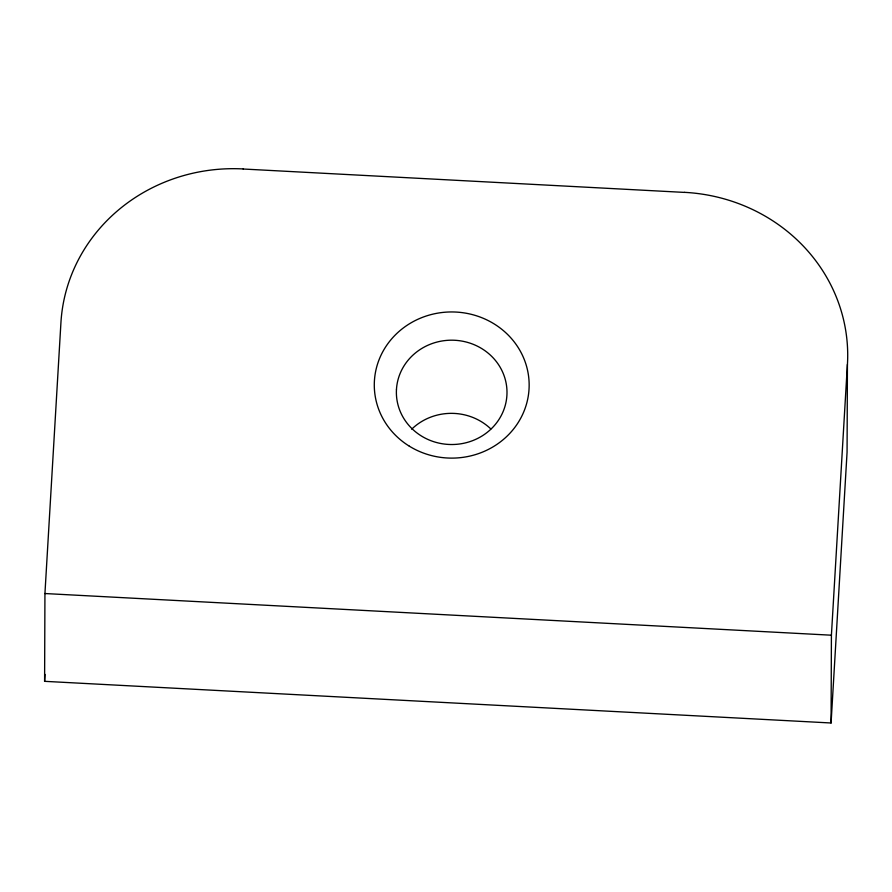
<?xml version="1.0" encoding="UTF-8"?>
<svg xmlns="http://www.w3.org/2000/svg" width="892" height="892" viewBox="0 0 892 892"><rect width="100%" height="100%" fill="white"/><g stroke="black" fill="none" stroke-linecap="round" stroke-linejoin="round"><path stroke-width="1.34" d="M684.409 192.338A172.78 163.102 0.2 0 1 847.433 364.46L847.066 452.255L831.076 722.988L44.6 681.332L44.934 593.537L60.924 322.759A172.769 163.091 0.2 0 1 243.148 168.945M831.076 722.988L831.411 635.204L847.4 364.46M44.6 681.332L45.013 674.385M243.148 169.012L684.398 192.404M44.934 593.537L831.411 635.204M411.703 429.175A55.315 52.171 0.1 0 1 454.474 413.431A55.315 52.171 0.4 0 1 490.823 428.94M409.328 446.178A77.437 73.088 0.2 0 0 529.034 389.135A77.437 73.088 0.2 0 0 416.787 319.793A77.437 73.088 0.2 0 0 409.328 446.178M396.461 389.447A55.315 52.171 0.1 0 0 448.609 444.439A55.315 52.171 0.4 0 0 506.912 395.29A55.315 52.171 0.4 0 0 454.764 340.265A55.315 52.171 0.1 0 0 396.461 389.447"/></g></svg>
